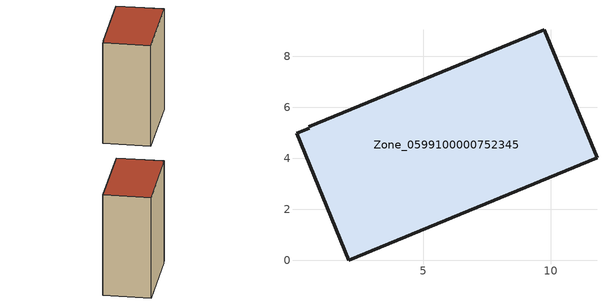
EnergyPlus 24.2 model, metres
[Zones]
Zone_0599100000752345
 floor ground (C_G): 0.51,5.18 0.49,5.23 9.75,9.05 11.82,4.01 2.07,0 0.02,4.98 z0
 wall outside (C_F): 2.07,0 11.82,4.01 9.75,9.05 0.49,5.23 0.51,5.18 0.02,4.98 2.07,0 z0:12.21
 roof outside (C_R): 0.51,5.18 0.02,4.98 2.07,0 11.82,4.01 9.75,9.05 0.49,5.23 z12.21
[BUILDING]
Pand.0599100000752345: North Axis=0; Terrain=City; Loads Convergence Tolerance Value=0.04; Temperature Convergence Tolerance Value=0.4; Solar Distribution=FullExterior; Maximum Number of Warmup Days=25; Minimum Number of Warmup Days=1
[Site:Location]
Rotterdam.The.Hague.AP_ZH_NLD Design_Conditions: Latitude=51.96; Longitude=4.45; Time Zone=1; Elevation=-4.5
[SITE:GROUNDTEMPERATURE:BUILDINGSURFACE]
18, 18, 18, 18, 18, 18, 18, 18, 18, 18, 18, 18
[MATERIAL] Thermal Absorptance=0.9; Solar Absorptance=0.7; Visible Absorptance=0.7
Name | Roughness | Thickness | Conductivity | Density | Specific Heat
G.TI.2006-2014 | MediumSmooth | 0.15 | 0.06 | 540 | 1210
F.TI.2006-2014 | Rough | 0.3 | 0.12 | 1920 | 840
R.TI.2006-2014 | MediumRough | 0.2 | 0.08 | 1500 | 1000
[CONSTRUCTION]
C_G: G.TI.2006-2014
C_F: F.TI.2006-2014
C_R: R.TI.2006-2014
[ZONE]
Zone_0599100000752345: Type=1; Multiplier=1; Ceiling Height=Autocalculate; Volume=Autocalculate; Floor Area=autocalculate; Part of Total Floor Area=Yes
[ZONEINFILTRATION:DESIGNFLOWRATE]
Infil_Zone_0599100000752345: Zone or ZoneList or Space or SpaceList=Zone_0599100000752345; Schedule=AlwaysOn; Design Flow Rate Calculation Method=Flow/Area; Flow Rate per Floor Area=0.0015; Constant Term Coefficient=1; Temperature Term Coefficient=0; Velocity Term Coefficient=0; Velocity Squared Term Coefficient=0
[HVACTEMPLATE:ZONE:IDEALLOADSAIRSYSTEM]
Zone_0599100000752345: Maximum Heating Supply Air Temperature=50; Minimum Cooling Supply Air Temperature=13; Maximum Heating Supply Air Humidity Ratio=0.0156; Minimum Cooling Supply Air Humidity Ratio=0.0077; Heating Limit=NoLimit; Cooling Limit=NoLimit; Dehumidification Control Type=ConstantSensibleHeatRatio; Cooling Sensible Heat Ratio=0.7; Dehumidification Setpoint=60; Humidification Control Type=None; Humidification Setpoint=30; Outdoor Air Method=None; Outdoor Air Flow Rate per Person=0.00944; Outdoor Air Flow Rate per Zone Floor Area=0; Outdoor Air Flow Rate per Zone=0; Demand Controlled Ventilation Type=None; Outdoor Air Economizer Type=NoEconomizer; Heat Recovery Type=None; Sensible Heat Recovery Effectiveness=0.7; Latent Heat Recovery Effectiveness=0.65
[ZONECONTROL:THERMOSTAT]
ThermostatControl_Zone_0599100000752345: Zone or ZoneList=Zone_0599100000752345; Control Type Schedule=DualSetpointControlType; Control 1=Thermostat_Zone_0599100000752345; Temperature Difference Between Cutout And Setpoint=0
[THERMOSTATSETPOINT:DUALSETPOINT]
Thermostat_Zone_0599100000752345: Heating Setpoint Temperature Schedule=HeatingSetpoint_Zone_0599100000752345; Cooling Setpoint Temperature Schedule=CoolingSetpoint_Zone_0599100000752345
[SCHEDULE:COMPACT]
HeatingSetpoint_Zone_0599100000752345: Through: 12/31, For: AllDays, Until: 24:00, 21
CoolingSetpoint_Zone_0599100000752345: Through: 12/31, For: AllDays, Until: 24:00, 24
DualSetpointControlType: Through: 12/31, For: AllDays, Until: 24:00, 4
AlwaysOn: Through: 12/31, For: AllDays, Until: 24:00, 1
